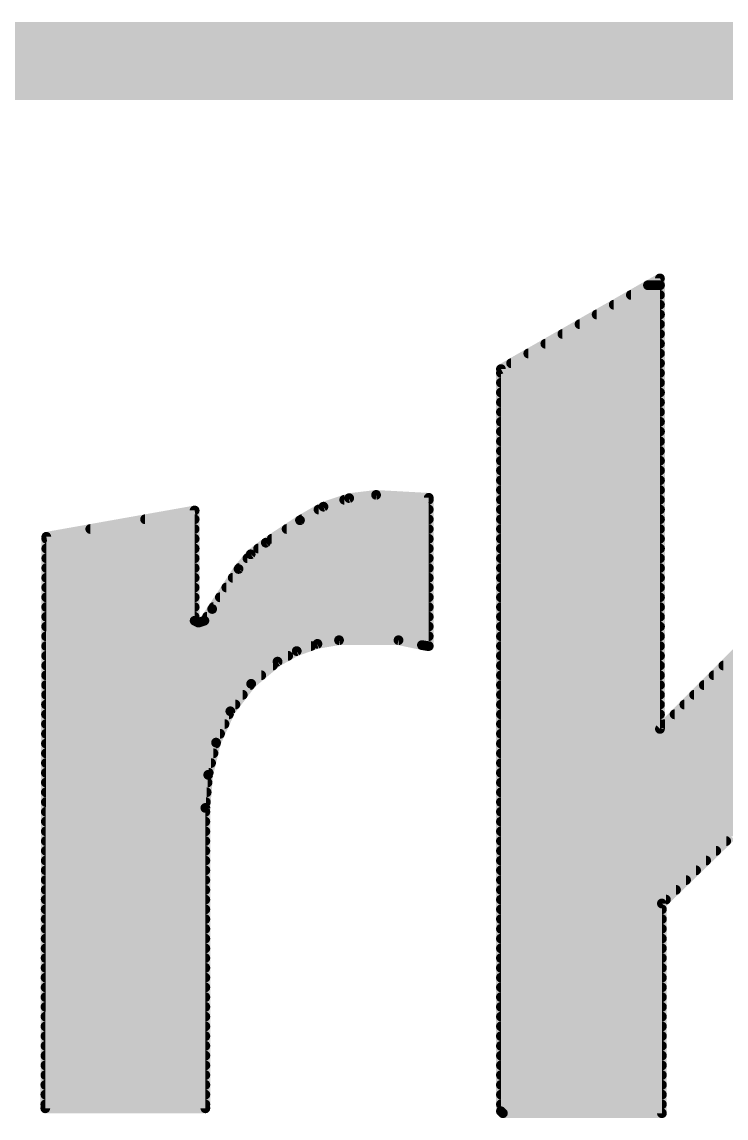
# Model space of a CAD drawing. Extents: x -98 to 45, y 0 to 29.
# Drawn here: x 21.697 to 23.53, y 21.377 to 24.232 of the extents above; entities that cross this region are included whole.
import ezdxf

# ---------------------------------------------------------------- set-up
doc = ezdxf.new("R2010")
doc.units = 0
for name, color, linetype in [('1', 12, 'CONTINUOUS'), ('16', 132, 'CONTINUOUS'), ('20', 53, 'CONTINUOUS'), ('21', 53, 'CONTINUOUS')]:
    doc.layers.add(name, color=color, linetype=linetype)

msp = doc.modelspace()

# ---------------------------------------------------------------- linework, layer by layer
at = {"layer": '1', "const_width": 0.2032}
for points in [[(0, 24.13), (43.18, 24.13)], [(15.24, 24.13), (43.18, 24.13)]]:
    msp.add_lwpolyline(points, dxfattribs=at)
at = {"layer": '16', "const_width": 0.2032}
msp.add_lwpolyline([(0, 24.13), (43.18, 24.13)], dxfattribs=at)
at = {"layer": '20', "const_width": 0.1524}
msp.add_lwpolyline([(43.18, 24.13), (0, 24.13)], dxfattribs=at)
at = {"layer": '21', "const_width": 0.0254}
for points in [[(22.9438, 23.3274), (23.3578, 23.5636)], [(23.3266, 23.5458), (23.3578, 23.5458)], [(23.3578, 23.5636), (23.3578, 22.3901)], [(23.2821, 23.5204), (23.3578, 23.5204)], [(23.2376, 23.495), (23.3578, 23.495)], [(23.193, 23.4696), (23.3578, 23.4696)], [(23.1485, 23.4442), (23.3578, 23.4442)], [(23.104, 23.4188), (23.3578, 23.4188)], [(23.0595, 23.3934), (23.3578, 23.3934)], [(22.9704, 23.3426), (23.3578, 23.3426)], [(23.015, 23.368), (23.3578, 23.368)], [(22.9438, 21.3944), (22.9438, 23.3274)], [(22.9438, 23.3172), (23.3578, 23.3172)], [(22.9438, 23.2918), (23.3578, 23.2918)], [(22.9438, 23.2664), (23.3578, 23.2664)], [(22.9438, 23.241), (23.3578, 23.241)], [(22.9438, 23.2156), (23.3578, 23.2156)], [(22.9438, 23.1902), (23.3578, 23.1902)], [(22.9438, 23.1648), (23.3578, 23.1648)], [(22.9438, 23.1394), (23.3578, 23.1394)], [(22.9438, 23.114), (23.3578, 23.114)], [(22.9438, 23.0886), (23.3578, 23.0886)], [(22.9438, 23.0632), (23.3578, 23.0632)], [(22.9438, 23.0378), (23.3578, 23.0378)], [(22.5486, 22.9913), (22.6187, 22.9997)], [(22.6187, 22.9997), (22.7559, 22.9921)], [(22.9438, 23.0124), (23.3578, 23.0124)], [(22.4817, 22.969), (22.5486, 22.9913)], [(22.5358, 22.987), (22.7559, 22.987)], [(22.7559, 22.9921), (22.7559, 22.606)], [(22.9438, 22.987), (23.3578, 22.987)], [(21.7602, 22.8905), (22.1463, 22.9591)], [(22.1463, 22.9591), (22.1463, 22.672)], [(22.4206, 22.9337), (22.4817, 22.969)], [(22.4689, 22.9616), (22.7559, 22.9616)], [(22.9438, 22.9616), (23.3578, 22.9616)], [(23.3578, 22.3901), (23.9268, 22.9591)], [(22.0174, 22.9362), (22.1463, 22.9362)], [(22.3317, 22.8752), (22.4206, 22.9337)], [(22.4249, 22.9362), (22.7559, 22.9362)], [(22.9438, 22.9362), (23.3578, 22.9362)], [(21.7576, 21.402), (21.7602, 22.8905)], [(21.7602, 22.8854), (22.1463, 22.8854)], [(21.8745, 22.9108), (22.1463, 22.9108)], [(22.3472, 22.8854), (22.7559, 22.8854)], [(22.3858, 22.9108), (22.7559, 22.9108)], [(22.9438, 22.9108), (23.3578, 22.9108)], [(22.9438, 22.8854), (23.3578, 22.8854)], [(21.7601, 22.86), (22.1463, 22.86)], [(22.2922, 22.845), (22.3317, 22.8752)], [(22.3118, 22.86), (22.7559, 22.86)], [(22.9438, 22.86), (23.3578, 22.86)], [(21.7601, 22.8346), (22.1463, 22.8346)], [(22.2606, 22.8067), (22.2922, 22.845)], [(22.2837, 22.8346), (22.7559, 22.8346)], [(22.9438, 22.8346), (23.3578, 22.8346)], [(21.7601, 22.8092), (22.1463, 22.8092)], [(22.192, 22.7025), (22.2606, 22.8067)], [(22.2627, 22.8092), (22.7559, 22.8092)], [(22.9438, 22.8092), (23.3578, 22.8092)], [(21.76, 22.7838), (22.1463, 22.7838)], [(22.2455, 22.7838), (22.7559, 22.7838)], [(22.9438, 22.7838), (23.3578, 22.7838)], [(21.76, 22.7584), (22.1463, 22.7584)], [(22.2288, 22.7584), (22.7559, 22.7584)], [(22.9438, 22.7584), (23.3578, 22.7584)], [(21.7599, 22.733), (22.1463, 22.733)], [(22.2121, 22.733), (22.7559, 22.733)], [(22.9438, 22.733), (23.3578, 22.733)], [(21.7599, 22.7076), (22.1463, 22.7076)], [(22.1717, 22.672), (22.192, 22.7025)], [(22.1954, 22.7076), (22.7559, 22.7076)], [(22.9438, 22.7076), (23.3578, 22.7076)], [(21.7598, 22.6822), (22.1463, 22.6822)], [(21.7598, 22.6568), (22.7559, 22.6568)], [(22.1463, 22.672), (22.1564, 22.667)], [(22.1564, 22.667), (22.1717, 22.672)], [(22.1785, 22.6822), (22.7559, 22.6822)], [(22.9438, 22.6822), (23.3578, 22.6822)], [(22.9438, 22.6568), (23.3578, 22.6568)], [(21.7597, 22.6314), (22.7559, 22.6314)], [(22.9438, 22.6314), (23.3578, 22.6314)], [(21.7597, 22.606), (22.4497, 22.606)], [(22.466, 22.6117), (22.4121, 22.5929)], [(22.5222, 22.6212), (22.466, 22.6117)], [(22.6771, 22.6212), (22.5222, 22.6212)], [(22.7381, 22.6085), (22.6771, 22.6212)], [(22.7533, 22.606), (22.7381, 22.6085)], [(22.7559, 22.606), (22.7533, 22.606)], [(22.7533, 22.606), (22.7559, 22.606)], [(22.9438, 22.606), (23.3578, 22.606)], [(21.7597, 22.5806), (22.3898, 22.5806)], [(22.4121, 22.5929), (22.3622, 22.5654)], [(22.9438, 22.5806), (23.3578, 22.5806)], [(21.7596, 22.5552), (22.3501, 22.5552)], [(22.3622, 22.5654), (22.2935, 22.5077)], [(22.9438, 22.5552), (23.3578, 22.5552)], [(23.5229, 22.5552), (23.9812, 22.5552)], [(21.7596, 22.5298), (22.3198, 22.5298)], [(22.9438, 22.5298), (23.3578, 22.5298)], [(23.4975, 22.5298), (23.9552, 22.5298)], [(21.7595, 22.5044), (22.291, 22.5044)], [(22.2935, 22.5077), (22.2392, 22.4362)], [(22.9438, 22.5044), (23.3578, 22.5044)], [(23.4721, 22.5044), (23.9293, 22.5044)], [(21.7595, 22.479), (22.2717, 22.479)], [(22.9438, 22.479), (23.3578, 22.479)], [(23.4467, 22.479), (23.9033, 22.479)], [(21.7594, 22.4536), (22.2525, 22.4536)], [(21.7594, 22.4282), (22.2356, 22.4282)], [(22.2392, 22.4362), (22.2021, 22.3545)], [(22.9438, 22.4536), (23.3578, 22.4536)], [(22.9438, 22.4282), (23.3578, 22.4282)], [(23.3959, 22.4282), (23.8513, 22.4282)], [(23.4213, 22.4536), (23.8773, 22.4536)], [(21.7593, 22.4028), (22.2241, 22.4028)], [(22.9438, 22.4028), (23.3578, 22.4028)], [(23.3705, 22.4028), (23.8254, 22.4028)], [(21.7593, 22.3774), (22.2125, 22.3774)], [(22.9438, 22.3774), (23.8295, 22.3774)], [(21.7593, 22.352), (22.2015, 22.352)], [(22.2021, 22.3545), (22.1816, 22.2705)], [(22.9438, 22.352), (23.8464, 22.352)], [(21.7592, 22.3266), (22.1953, 22.3266)], [(22.9438, 22.3266), (23.8633, 22.3266)], [(21.7592, 22.3012), (22.1891, 22.3012)], [(22.9438, 22.3012), (23.8803, 22.3012)], [(21.7591, 22.2758), (22.1829, 22.2758)], [(22.1816, 22.2705), (22.1742, 22.1844)], [(22.9438, 22.2758), (23.8972, 22.2758)], [(21.7591, 22.2504), (22.1799, 22.2504)], [(22.9438, 22.2504), (23.9141, 22.2504)], [(21.759, 22.225), (22.1777, 22.225)], [(21.759, 22.1996), (22.1755, 22.1996)], [(22.9438, 22.225), (23.9311, 22.225)], [(22.9438, 22.1996), (23.948, 22.1996)], [(21.7589, 22.1742), (22.1742, 22.1742)], [(22.1742, 22.1844), (22.1742, 21.402)], [(22.9438, 22.1742), (23.9649, 22.1742)], [(21.7589, 22.1488), (22.1742, 22.1488)], [(22.9438, 22.1488), (23.9819, 22.1488)], [(21.7589, 22.1234), (22.1742, 22.1234)], [(22.9438, 22.1234), (23.9988, 22.1234)], [(21.7588, 22.098), (22.1742, 22.098)], [(22.9438, 22.098), (23.5302, 22.098)], [(23.5433, 22.1107), (23.3629, 21.9354)], [(21.7588, 22.0726), (22.1742, 22.0726)], [(22.9438, 22.0726), (23.5041, 22.0726)], [(21.7587, 22.0472), (22.1742, 22.0472)], [(22.9438, 22.0472), (23.478, 22.0472)], [(21.7587, 22.0218), (22.1742, 22.0218)], [(22.9438, 22.0218), (23.4518, 22.0218)], [(21.7586, 21.9964), (22.1742, 21.9964)], [(22.9438, 21.9964), (23.4257, 21.9964)], [(21.7585, 21.9456), (22.1742, 21.9456)], [(21.7586, 21.971), (22.1742, 21.971)], [(22.9438, 21.971), (23.3995, 21.971)], [(22.9438, 21.9456), (23.3734, 21.9456)], [(21.7585, 21.9202), (22.1742, 21.9202)], [(22.9438, 21.9202), (23.3629, 21.9202)], [(23.3629, 21.9354), (23.3629, 21.3893)], [(21.7585, 21.8948), (22.1742, 21.8948)], [(22.9438, 21.8948), (23.3629, 21.8948)], [(21.7584, 21.8694), (22.1742, 21.8694)], [(22.9438, 21.8694), (23.3629, 21.8694)], [(21.7584, 21.844), (22.1742, 21.844)], [(22.9438, 21.844), (23.3629, 21.844)], [(21.7583, 21.8186), (22.1742, 21.8186)], [(22.9438, 21.8186), (23.3629, 21.8186)], [(21.7583, 21.7932), (22.1742, 21.7932)], [(22.9438, 21.7932), (23.3629, 21.7932)], [(21.7582, 21.7678), (22.1742, 21.7678)], [(22.9438, 21.7678), (23.3629, 21.7678)], [(21.7582, 21.7424), (22.1742, 21.7424)], [(21.7582, 21.717), (22.1742, 21.717)], [(22.9438, 21.7424), (23.3629, 21.7424)], [(22.9438, 21.717), (23.3629, 21.717)], [(21.7581, 21.6916), (22.1742, 21.6916)], [(22.9438, 21.6916), (23.3629, 21.6916)], [(21.7581, 21.6662), (22.1742, 21.6662)], [(22.9438, 21.6662), (23.3629, 21.6662)], [(21.758, 21.6408), (22.1742, 21.6408)], [(22.9438, 21.6408), (23.3629, 21.6408)], [(21.758, 21.6154), (22.1742, 21.6154)], [(22.9438, 21.6154), (23.3629, 21.6154)], [(21.7579, 21.59), (22.1742, 21.59)], [(22.9438, 21.59), (23.3629, 21.59)], [(21.7579, 21.5646), (22.1742, 21.5646)], [(22.9438, 21.5646), (23.3629, 21.5646)], [(21.7578, 21.5392), (22.1742, 21.5392)], [(22.9438, 21.5392), (23.3629, 21.5392)], [(21.7578, 21.5138), (22.1742, 21.5138)], [(21.7578, 21.4884), (22.1742, 21.4884)], [(22.9438, 21.5138), (23.3629, 21.5138)], [(22.9438, 21.4884), (23.3629, 21.4884)], [(21.7577, 21.463), (22.1742, 21.463)], [(22.9438, 21.463), (23.3629, 21.463)], [(21.7577, 21.4376), (22.1742, 21.4376)], [(22.9438, 21.4376), (23.3629, 21.4376)], [(21.7576, 21.4122), (22.1742, 21.4122)], [(22.1742, 21.402), (21.7576, 21.402)], [(22.9438, 21.4122), (23.3629, 21.4122)], [(22.9489, 21.3893), (22.9438, 21.3944)], [(23.3629, 21.3893), (22.9489, 21.3893)]]:
    msp.add_lwpolyline(points, dxfattribs=at)
at = {"layer": '21', "const_width": 0.0127}
for points in [[(23.3266, 23.5522, 1), (23.3266, 23.5394)], [(23.3642, 23.5636, 1), (23.3514, 23.5636)], [(23.3609, 23.5581, 1), (23.3547, 23.5691)], [(23.3578, 23.5394, 1), (23.3578, 23.5522)], [(23.2821, 23.5268, 1), (23.2821, 23.5141)], [(23.3578, 23.5141, 1), (23.3578, 23.5268)], [(23.2376, 23.5014, 1), (23.2376, 23.4886)], [(23.3578, 23.4886, 1), (23.3578, 23.5014)], [(23.193, 23.476, 1), (23.193, 23.4632)], [(23.3578, 23.4632, 1), (23.3578, 23.476)], [(23.1485, 23.4506, 1), (23.1485, 23.4379)], [(23.3578, 23.4379, 1), (23.3578, 23.4506)], [(23.104, 23.4252, 1), (23.104, 23.4124)], [(23.3578, 23.4124, 1), (23.3578, 23.4252)], [(23.0595, 23.3998, 1), (23.0595, 23.387)], [(23.3578, 23.387, 1), (23.3578, 23.3998)], [(22.9704, 23.349, 1), (22.9704, 23.3362)], [(23.015, 23.3744, 1), (23.015, 23.3617)], [(23.3578, 23.3617, 1), (23.3578, 23.3744)], [(23.3578, 23.3362, 1), (23.3578, 23.349)], [(22.9502, 23.3274, 1), (22.9374, 23.3274)], [(22.9438, 23.3236, 1), (22.9438, 23.3108)], [(22.9407, 23.3329, 1), (22.9469, 23.3219)], [(23.3578, 23.3108, 1), (23.3578, 23.3236)], [(22.9438, 23.2982, 1), (22.9438, 23.2855)], [(23.3578, 23.2855, 1), (23.3578, 23.2982)], [(22.9438, 23.2728, 1), (22.9438, 23.26)], [(23.3578, 23.26, 1), (23.3578, 23.2728)], [(22.9438, 23.2474, 1), (22.9438, 23.2346)], [(23.3578, 23.2346, 1), (23.3578, 23.2474)], [(22.9438, 23.222, 1), (22.9438, 23.2093)], [(23.3578, 23.2093, 1), (23.3578, 23.222)], [(22.9438, 23.1966, 1), (22.9438, 23.1838)], [(23.3578, 23.1838, 1), (23.3578, 23.1966)], [(22.9438, 23.1712, 1), (22.9438, 23.1584)], [(23.3578, 23.1584, 1), (23.3578, 23.1712)], [(22.9438, 23.1204, 1), (22.9438, 23.1076)], [(22.9438, 23.1458, 1), (22.9438, 23.1331)], [(23.3578, 23.1331, 1), (23.3578, 23.1458)], [(23.3578, 23.1076, 1), (23.3578, 23.1204)], [(22.9438, 23.095, 1), (22.9438, 23.0822)], [(23.3578, 23.0822, 1), (23.3578, 23.095)], [(22.9438, 23.0696, 1), (22.9438, 23.0569)], [(23.3578, 23.0569, 1), (23.3578, 23.0696)], [(22.9438, 23.0442, 1), (22.9438, 23.0314)], [(23.3578, 23.0314, 1), (23.3578, 23.0442)], [(22.6191, 23.006, 1), (22.6183, 22.9934)], [(22.6195, 22.9934, 1), (22.6179, 23.006)], [(22.9438, 23.0188, 1), (22.9438, 23.006)], [(23.3578, 23.006, 1), (23.3578, 23.0188)], [(22.5358, 22.9934, 1), (22.5358, 22.9807)], [(22.5479, 22.9976, 1), (22.5494, 22.985)], [(22.5507, 22.9853, 1), (22.5466, 22.9973)], [(22.7623, 22.9921, 1), (22.7495, 22.9921)], [(22.7555, 22.9858, 1), (22.7563, 22.9984)], [(22.7559, 22.9807, 1), (22.7559, 22.9934)], [(22.9438, 22.9934, 1), (22.9438, 22.9807)], [(23.3578, 22.9807, 1), (23.3578, 22.9934)], [(22.1527, 22.9591, 1), (22.1399, 22.9591)], [(22.1474, 22.9528, 1), (22.1452, 22.9654)], [(22.4689, 22.968, 1), (22.4689, 22.9552)], [(22.4797, 22.975, 1), (22.4837, 22.963)], [(22.4849, 22.9635, 1), (22.4785, 22.9745)], [(22.7559, 22.9552, 1), (22.7559, 22.968)], [(22.9438, 22.968, 1), (22.9438, 22.9552)], [(23.3578, 22.9552, 1), (23.3578, 22.968)], [(22.0174, 22.9426, 1), (22.0174, 22.9298)], [(22.1463, 22.9298, 1), (22.1463, 22.9426)], [(22.4174, 22.9392, 1), (22.4238, 22.9282)], [(22.4241, 22.9284, 1), (22.4171, 22.939)], [(22.4249, 22.9426, 1), (22.4249, 22.9298)], [(22.7559, 22.9298, 1), (22.7559, 22.9426)], [(22.9438, 22.9426, 1), (22.9438, 22.9298)], [(23.3578, 22.9298, 1), (23.3578, 22.9426)], [(21.7591, 22.8968, 1), (21.7613, 22.8842)], [(21.7602, 22.8918, 1), (21.7602, 22.879)], [(21.7665, 22.8905, 1), (21.7539, 22.8905)], [(21.8745, 22.9172, 1), (21.8745, 22.9045)], [(22.1463, 22.9045, 1), (22.1463, 22.9172)], [(22.1463, 22.879, 1), (22.1463, 22.8918)], [(22.3472, 22.8918, 1), (22.3472, 22.879)], [(22.3858, 22.9172, 1), (22.3858, 22.9045)], [(22.7559, 22.9045, 1), (22.7559, 22.9172)], [(22.7559, 22.879, 1), (22.7559, 22.8918)], [(22.9438, 22.8918, 1), (22.9438, 22.879)], [(22.9438, 22.9172, 1), (22.9438, 22.9045)], [(23.3578, 22.9045, 1), (23.3578, 22.9172)], [(23.3578, 22.879, 1), (23.3578, 22.8918)], [(21.7601, 22.8664, 1), (21.7601, 22.8536)], [(22.1463, 22.8536, 1), (22.1463, 22.8664)], [(22.3118, 22.8664, 1), (22.3118, 22.8536)], [(22.3282, 22.8805, 1), (22.3352, 22.8699)], [(22.3356, 22.8702, 1), (22.3278, 22.8802)], [(22.7559, 22.8536, 1), (22.7559, 22.8664)], [(22.9438, 22.8664, 1), (22.9438, 22.8536)], [(23.3578, 22.8536, 1), (23.3578, 22.8664)], [(21.7601, 22.841, 1), (21.7601, 22.8283)], [(22.1463, 22.8283, 1), (22.1463, 22.841)], [(22.2837, 22.841, 1), (22.2837, 22.8283)], [(22.2884, 22.85, 1), (22.2961, 22.84)], [(22.2971, 22.841, 1), (22.2874, 22.849)], [(22.7559, 22.8283, 1), (22.7559, 22.841)], [(22.9438, 22.841, 1), (22.9438, 22.8283)], [(23.3578, 22.8283, 1), (23.3578, 22.841)], [(21.7601, 22.8156, 1), (21.7601, 22.8028)], [(22.1463, 22.8028, 1), (22.1463, 22.8156)], [(22.2557, 22.8107, 1), (22.2655, 22.8027)], [(22.2659, 22.8032, 1), (22.2553, 22.8102)], [(22.2627, 22.8156, 1), (22.2627, 22.8028)], [(22.7559, 22.8028, 1), (22.7559, 22.8156)], [(22.9438, 22.8156, 1), (22.9438, 22.8028)], [(23.3578, 22.8028, 1), (23.3578, 22.8156)], [(21.76, 22.7902, 1), (21.76, 22.7774)], [(22.1463, 22.7774, 1), (22.1463, 22.7902)], [(22.2455, 22.7902, 1), (22.2455, 22.7774)], [(22.7559, 22.7774, 1), (22.7559, 22.7902)], [(22.9438, 22.7902, 1), (22.9438, 22.7774)], [(23.3578, 22.7774, 1), (23.3578, 22.7902)], [(21.76, 22.7648, 1), (21.76, 22.7521)], [(22.1463, 22.7521, 1), (22.1463, 22.7648)], [(22.2288, 22.7648, 1), (22.2288, 22.7521)], [(22.7559, 22.7521, 1), (22.7559, 22.7648)], [(22.9438, 22.7648, 1), (22.9438, 22.7521)], [(23.3578, 22.7521, 1), (23.3578, 22.7648)], [(21.7599, 22.7394, 1), (21.7599, 22.7266)], [(22.1463, 22.7266, 1), (22.1463, 22.7394)], [(22.2121, 22.7394, 1), (22.2121, 22.7266)], [(22.7559, 22.7266, 1), (22.7559, 22.7394)], [(22.9438, 22.7394, 1), (22.9438, 22.7266)], [(23.3578, 22.7266, 1), (23.3578, 22.7394)], [(21.7599, 22.714, 1), (21.7599, 22.7012)], [(22.1463, 22.7012, 1), (22.1463, 22.714)], [(22.1867, 22.706, 1), (22.1973, 22.699)], [(22.1973, 22.699, 1), (22.1867, 22.706)], [(22.1954, 22.714, 1), (22.1954, 22.7012)], [(22.7559, 22.7012, 1), (22.7559, 22.714)], [(22.9438, 22.714, 1), (22.9438, 22.7012)], [(23.3578, 22.7012, 1), (23.3578, 22.714)], [(21.7598, 22.6632, 1), (21.7598, 22.6504)], [(21.7598, 22.6886, 1), (21.7598, 22.6759)], [(22.1399, 22.672, 1), (22.1527, 22.672)], [(22.1491, 22.6777, 1), (22.1435, 22.6663)], [(22.1463, 22.6759, 1), (22.1463, 22.6886)], [(22.1544, 22.673, 1), (22.1584, 22.661)], [(22.1536, 22.6613, 1), (22.1592, 22.6727)], [(22.1664, 22.6755, 1), (22.177, 22.6685)], [(22.1737, 22.666, 1), (22.1697, 22.678)], [(22.1785, 22.6886, 1), (22.1785, 22.6759)], [(22.7559, 22.6759, 1), (22.7559, 22.6886)], [(22.7559, 22.6504, 1), (22.7559, 22.6632)], [(22.9438, 22.6632, 1), (22.9438, 22.6504)], [(22.9438, 22.6886, 1), (22.9438, 22.6759)], [(23.3578, 22.6759, 1), (23.3578, 22.6886)], [(23.3578, 22.6504, 1), (23.3578, 22.6632)], [(21.7597, 22.6378, 1), (21.7597, 22.6251)], [(22.7559, 22.6251, 1), (22.7559, 22.6378)], [(22.9438, 22.6378, 1), (22.9438, 22.6251)], [(23.3578, 22.6251, 1), (23.3578, 22.6378)], [(21.7597, 22.6124, 1), (21.7597, 22.5997)], [(22.4497, 22.5997, 1), (22.4497, 22.6124)], [(22.4649, 22.6179, 1), (22.467, 22.6054)], [(22.4681, 22.6057, 1), (22.4639, 22.6177)], [(22.5222, 22.6276, 1), (22.5222, 22.6149)], [(22.5233, 22.6149, 1), (22.5211, 22.6275)], [(22.6784, 22.6274, 1), (22.6758, 22.615)], [(22.6771, 22.6149, 1), (22.6771, 22.6276)], [(22.7391, 22.6148, 1), (22.7371, 22.6022)], [(22.7368, 22.6023, 1), (22.7394, 22.6147)], [(22.7533, 22.6124, 1), (22.7533, 22.5997)], [(22.7533, 22.6124, 1), (22.7533, 22.5997)], [(22.7495, 22.606, 1), (22.7623, 22.606)], [(22.7523, 22.5997, 1), (22.7543, 22.6123)], [(22.7559, 22.5997, 1), (22.7559, 22.6124)], [(22.7559, 22.5997, 1), (22.7559, 22.6124)], [(22.9438, 22.6124, 1), (22.9438, 22.5997)], [(23.3578, 22.5997, 1), (23.3578, 22.6124)], [(21.7597, 22.587, 1), (21.7597, 22.5742)], [(22.3898, 22.5742, 1), (22.3898, 22.587)], [(22.41, 22.5989, 1), (22.4142, 22.5869)], [(22.4152, 22.5874, 1), (22.4091, 22.5985)], [(22.9438, 22.587, 1), (22.9438, 22.5742)], [(23.3578, 22.5742, 1), (23.3578, 22.587)], [(21.7596, 22.5616, 1), (21.7596, 22.5489)], [(22.3501, 22.5489, 1), (22.3501, 22.5616)], [(22.3591, 22.571, 1), (22.3653, 22.5598)], [(22.3663, 22.5605, 1), (22.3581, 22.5703)], [(22.9438, 22.5616, 1), (22.9438, 22.5489)], [(23.3578, 22.5489, 1), (23.3578, 22.5616)], [(23.5229, 22.5616, 1), (23.5229, 22.5489)], [(21.7596, 22.5362, 1), (21.7596, 22.5235)], [(22.3198, 22.5235, 1), (22.3198, 22.5362)], [(22.9438, 22.5362, 1), (22.9438, 22.5235)], [(23.3578, 22.5235, 1), (23.3578, 22.5362)], [(23.4975, 22.5362, 1), (23.4975, 22.5235)], [(21.7595, 22.5108, 1), (21.7595, 22.498)], [(22.2894, 22.5125, 1), (22.2976, 22.5028)], [(22.2986, 22.5038, 1), (22.2884, 22.5115)], [(22.291, 22.498, 1), (22.291, 22.5108)], [(22.9438, 22.5108, 1), (22.9438, 22.498)], [(23.3578, 22.498, 1), (23.3578, 22.5108)], [(23.4721, 22.5108, 1), (23.4721, 22.498)], [(21.7595, 22.4854, 1), (21.7595, 22.4727)], [(22.2717, 22.4727, 1), (22.2717, 22.4854)], [(22.9438, 22.4854, 1), (22.9438, 22.4727)], [(23.3578, 22.4727, 1), (23.3578, 22.4854)], [(23.4467, 22.4854, 1), (23.4467, 22.4727)], [(21.7594, 22.4346, 1), (21.7594, 22.4218)], [(21.7594, 22.46, 1), (21.7594, 22.4473)], [(22.2342, 22.44, 1), (22.2443, 22.4323)], [(22.245, 22.4336, 1), (22.2335, 22.4388)], [(22.2356, 22.4218, 1), (22.2356, 22.4346)], [(22.2525, 22.4473, 1), (22.2525, 22.46)], [(22.9438, 22.4346, 1), (22.9438, 22.4218)], [(22.9438, 22.46, 1), (22.9438, 22.4473)], [(23.3578, 22.4473, 1), (23.3578, 22.46)], [(23.3578, 22.4218, 1), (23.3578, 22.4346)], [(23.3959, 22.4346, 1), (23.3959, 22.4218)], [(23.4213, 22.46, 1), (23.4213, 22.4473)], [(21.7593, 22.4092, 1), (21.7593, 22.3965)], [(22.2241, 22.3965, 1), (22.2241, 22.4092)], [(22.9438, 22.4092, 1), (22.9438, 22.3965)], [(23.3578, 22.3965, 1), (23.3578, 22.4092)], [(23.3705, 22.4092, 1), (23.3705, 22.3965)], [(21.7593, 22.3838, 1), (21.7593, 22.3711)], [(22.2125, 22.3711, 1), (22.2125, 22.3838)], [(22.9438, 22.3838, 1), (22.9438, 22.3711)], [(23.3533, 22.3946, 1), (23.3623, 22.3856)], [(23.3514, 22.3901, 1), (23.3642, 22.3901)], [(21.7593, 22.3584, 1), (21.7593, 22.3456)], [(22.1963, 22.3571, 1), (22.2079, 22.3519)], [(22.2083, 22.353, 1), (22.1959, 22.356)], [(22.2015, 22.3456, 1), (22.2015, 22.3584)], [(22.9438, 22.3584, 1), (22.9438, 22.3456)], [(21.7592, 22.333, 1), (21.7592, 22.3203)], [(22.1953, 22.3203, 1), (22.1953, 22.333)], [(22.9438, 22.333, 1), (22.9438, 22.3203)], [(21.7592, 22.3076, 1), (21.7592, 22.2949)], [(22.1891, 22.2949, 1), (22.1891, 22.3076)], [(22.9438, 22.3076, 1), (22.9438, 22.2949)], [(21.7591, 22.2822, 1), (21.7591, 22.2694)], [(22.188, 22.27, 1), (22.1753, 22.2711)], [(22.1755, 22.272, 1), (22.1878, 22.269)], [(22.1829, 22.2694, 1), (22.1829, 22.2822)], [(22.9438, 22.2822, 1), (22.9438, 22.2694)], [(21.7591, 22.2568, 1), (21.7591, 22.2441)], [(22.1799, 22.2441, 1), (22.1799, 22.2568)], [(22.9438, 22.2568, 1), (22.9438, 22.2441)], [(21.759, 22.206, 1), (21.759, 22.1932)], [(21.759, 22.2314, 1), (21.759, 22.2187)], [(22.1755, 22.1932, 1), (22.1755, 22.206)], [(22.1777, 22.2187, 1), (22.1777, 22.2314)], [(22.9438, 22.206, 1), (22.9438, 22.1932)], [(22.9438, 22.2314, 1), (22.9438, 22.2187)], [(21.7589, 22.1806, 1), (21.7589, 22.1679)], [(22.1679, 22.1849, 1), (22.1805, 22.1839)], [(22.1806, 22.1844, 1), (22.1679, 22.1844)], [(22.1742, 22.1679, 1), (22.1742, 22.1806)], [(22.9438, 22.1806, 1), (22.9438, 22.1679)], [(21.7589, 22.1552, 1), (21.7589, 22.1425)], [(22.1742, 22.1425, 1), (22.1742, 22.1552)], [(22.9438, 22.1552, 1), (22.9438, 22.1425)], [(21.7589, 22.1298, 1), (21.7589, 22.117)], [(22.1742, 22.117, 1), (22.1742, 22.1298)], [(22.9438, 22.1298, 1), (22.9438, 22.117)], [(21.7588, 22.1044, 1), (21.7588, 22.0917)], [(22.1742, 22.0917, 1), (22.1742, 22.1044)], [(22.9438, 22.1044, 1), (22.9438, 22.0917)], [(23.5302, 22.0917, 1), (23.5302, 22.1044)], [(21.7588, 22.079, 1), (21.7588, 22.0663)], [(22.1742, 22.0663, 1), (22.1742, 22.079)], [(22.9438, 22.079, 1), (22.9438, 22.0663)], [(23.5041, 22.0663, 1), (23.5041, 22.079)], [(21.7587, 22.0536, 1), (21.7587, 22.0408)], [(22.1742, 22.0408, 1), (22.1742, 22.0536)], [(22.9438, 22.0536, 1), (22.9438, 22.0408)], [(23.478, 22.0408, 1), (23.478, 22.0536)], [(21.7587, 22.0282, 1), (21.7587, 22.0155)], [(22.1742, 22.0155, 1), (22.1742, 22.0282)], [(22.9438, 22.0282, 1), (22.9438, 22.0155)], [(23.4518, 22.0155, 1), (23.4518, 22.0282)], [(21.7586, 22.0028, 1), (21.7586, 21.9901)], [(22.1742, 21.9901, 1), (22.1742, 22.0028)], [(22.9438, 22.0028, 1), (22.9438, 21.9901)], [(23.4257, 21.9901, 1), (23.4257, 22.0028)], [(21.7585, 21.952, 1), (21.7585, 21.9393)], [(21.7586, 21.9774, 1), (21.7586, 21.9646)], [(22.1742, 21.9646, 1), (22.1742, 21.9774)], [(22.1742, 21.9393, 1), (22.1742, 21.952)], [(22.9438, 21.9774, 1), (22.9438, 21.9646)], [(22.9438, 21.952, 1), (22.9438, 21.9393)], [(23.3734, 21.9393, 1), (23.3734, 21.952)], [(23.3995, 21.9646, 1), (23.3995, 21.9774)], [(21.7585, 21.9266, 1), (21.7585, 21.9139)], [(22.1742, 21.9139, 1), (22.1742, 21.9266)], [(22.9438, 21.9266, 1), (22.9438, 21.9139)], [(23.3693, 21.9354, 1), (23.3565, 21.9354)], [(23.3585, 21.94, 1), (23.3673, 21.9308)], [(23.3629, 21.9139, 1), (23.3629, 21.9266)], [(21.7585, 21.9012, 1), (21.7585, 21.8884)], [(22.1742, 21.8884, 1), (22.1742, 21.9012)], [(22.9438, 21.9012, 1), (22.9438, 21.8884)], [(23.3629, 21.8884, 1), (23.3629, 21.9012)], [(21.7584, 21.8758, 1), (21.7584, 21.8631)], [(22.1742, 21.8631, 1), (22.1742, 21.8758)], [(22.9438, 21.8758, 1), (22.9438, 21.8631)], [(23.3629, 21.8631, 1), (23.3629, 21.8758)], [(21.7584, 21.8504, 1), (21.7584, 21.8377)], [(22.1742, 21.8377, 1), (22.1742, 21.8504)], [(22.9438, 21.8504, 1), (22.9438, 21.8377)], [(23.3629, 21.8377, 1), (23.3629, 21.8504)], [(21.7583, 21.825, 1), (21.7583, 21.8122)], [(22.1742, 21.8122, 1), (22.1742, 21.825)], [(22.9438, 21.825, 1), (22.9438, 21.8122)], [(23.3629, 21.8122, 1), (23.3629, 21.825)], [(21.7583, 21.7996, 1), (21.7583, 21.7869)], [(22.1742, 21.7869, 1), (22.1742, 21.7996)], [(22.9438, 21.7996, 1), (22.9438, 21.7869)], [(23.3629, 21.7869, 1), (23.3629, 21.7996)], [(21.7582, 21.7742, 1), (21.7582, 21.7614)], [(22.1742, 21.7614, 1), (22.1742, 21.7742)], [(22.9438, 21.7742, 1), (22.9438, 21.7614)], [(23.3629, 21.7614, 1), (23.3629, 21.7742)], [(21.7582, 21.7488, 1), (21.7582, 21.736)], [(21.7582, 21.7234, 1), (21.7582, 21.7107)], [(22.1742, 21.736, 1), (22.1742, 21.7488)], [(22.1742, 21.7107, 1), (22.1742, 21.7234)], [(22.9438, 21.7488, 1), (22.9438, 21.736)], [(22.9438, 21.7234, 1), (22.9438, 21.7107)], [(23.3629, 21.736, 1), (23.3629, 21.7488)], [(23.3629, 21.7107, 1), (23.3629, 21.7234)], [(21.7581, 21.698, 1), (21.7581, 21.6852)], [(22.1742, 21.6852, 1), (22.1742, 21.698)], [(22.9438, 21.698, 1), (22.9438, 21.6852)], [(23.3629, 21.6852, 1), (23.3629, 21.698)], [(21.7581, 21.6726, 1), (21.7581, 21.6598)], [(22.1742, 21.6598, 1), (22.1742, 21.6726)], [(22.9438, 21.6726, 1), (22.9438, 21.6598)], [(23.3629, 21.6598, 1), (23.3629, 21.6726)], [(21.758, 21.6472, 1), (21.758, 21.6345)], [(22.1742, 21.6345, 1), (22.1742, 21.6472)], [(22.9438, 21.6472, 1), (22.9438, 21.6345)], [(23.3629, 21.6345, 1), (23.3629, 21.6472)], [(21.758, 21.6218, 1), (21.758, 21.609)], [(22.1742, 21.609, 1), (22.1742, 21.6218)], [(22.9438, 21.6218, 1), (22.9438, 21.609)], [(23.3629, 21.609, 1), (23.3629, 21.6218)], [(21.7579, 21.5964, 1), (21.7579, 21.5836)], [(22.1742, 21.5836, 1), (22.1742, 21.5964)], [(22.9438, 21.5964, 1), (22.9438, 21.5836)], [(23.3629, 21.5836, 1), (23.3629, 21.5964)], [(21.7579, 21.571, 1), (21.7579, 21.5583)], [(22.1742, 21.5583, 1), (22.1742, 21.571)], [(22.9438, 21.571, 1), (22.9438, 21.5583)], [(23.3629, 21.5583, 1), (23.3629, 21.571)], [(21.7578, 21.5456, 1), (21.7578, 21.5328)], [(22.1742, 21.5328, 1), (22.1742, 21.5456)], [(22.9438, 21.5456, 1), (22.9438, 21.5328)], [(23.3629, 21.5328, 1), (23.3629, 21.5456)], [(21.7578, 21.5202, 1), (21.7578, 21.5074)], [(21.7578, 21.4948, 1), (21.7578, 21.4821)], [(22.1742, 21.5074, 1), (22.1742, 21.5202)], [(22.1742, 21.4821, 1), (22.1742, 21.4948)], [(22.9438, 21.5202, 1), (22.9438, 21.5074)], [(22.9438, 21.4948, 1), (22.9438, 21.4821)], [(23.3629, 21.5074, 1), (23.3629, 21.5202)], [(23.3629, 21.4821, 1), (23.3629, 21.4948)], [(21.7577, 21.4694, 1), (21.7577, 21.4566)], [(22.1742, 21.4566, 1), (22.1742, 21.4694)], [(22.9438, 21.4694, 1), (22.9438, 21.4566)], [(23.3629, 21.4566, 1), (23.3629, 21.4694)], [(21.7577, 21.444, 1), (21.7577, 21.4312)], [(22.1742, 21.4312, 1), (22.1742, 21.444)], [(22.9438, 21.444, 1), (22.9438, 21.4312)], [(23.3629, 21.4312, 1), (23.3629, 21.444)], [(21.7576, 21.4084, 1), (21.7576, 21.3956)], [(21.7576, 21.4186, 1), (21.7576, 21.4059)], [(22.1742, 21.4059, 1), (22.1742, 21.4186)], [(22.1742, 21.3956, 1), (22.1742, 21.4084)], [(22.9438, 21.4186, 1), (22.9438, 21.4059)], [(23.3629, 21.4059, 1), (23.3629, 21.4186)], [(21.7513, 21.402, 1), (21.7639, 21.402)], [(22.1679, 21.402, 1), (22.1806, 21.402)], [(22.9374, 21.3944, 1), (22.9502, 21.3944)], [(22.9483, 21.3989, 1), (22.9393, 21.3899)], [(22.9489, 21.3957, 1), (22.9489, 21.383)], [(22.9444, 21.3848, 1), (22.9534, 21.3938)], [(23.3565, 21.3893, 1), (23.3693, 21.3893)], [(23.3629, 21.383, 1), (23.3629, 21.3957)]]:
    msp.add_lwpolyline(points, format="xyb", dxfattribs=at)

doc.saveas('drawing.dxf')
